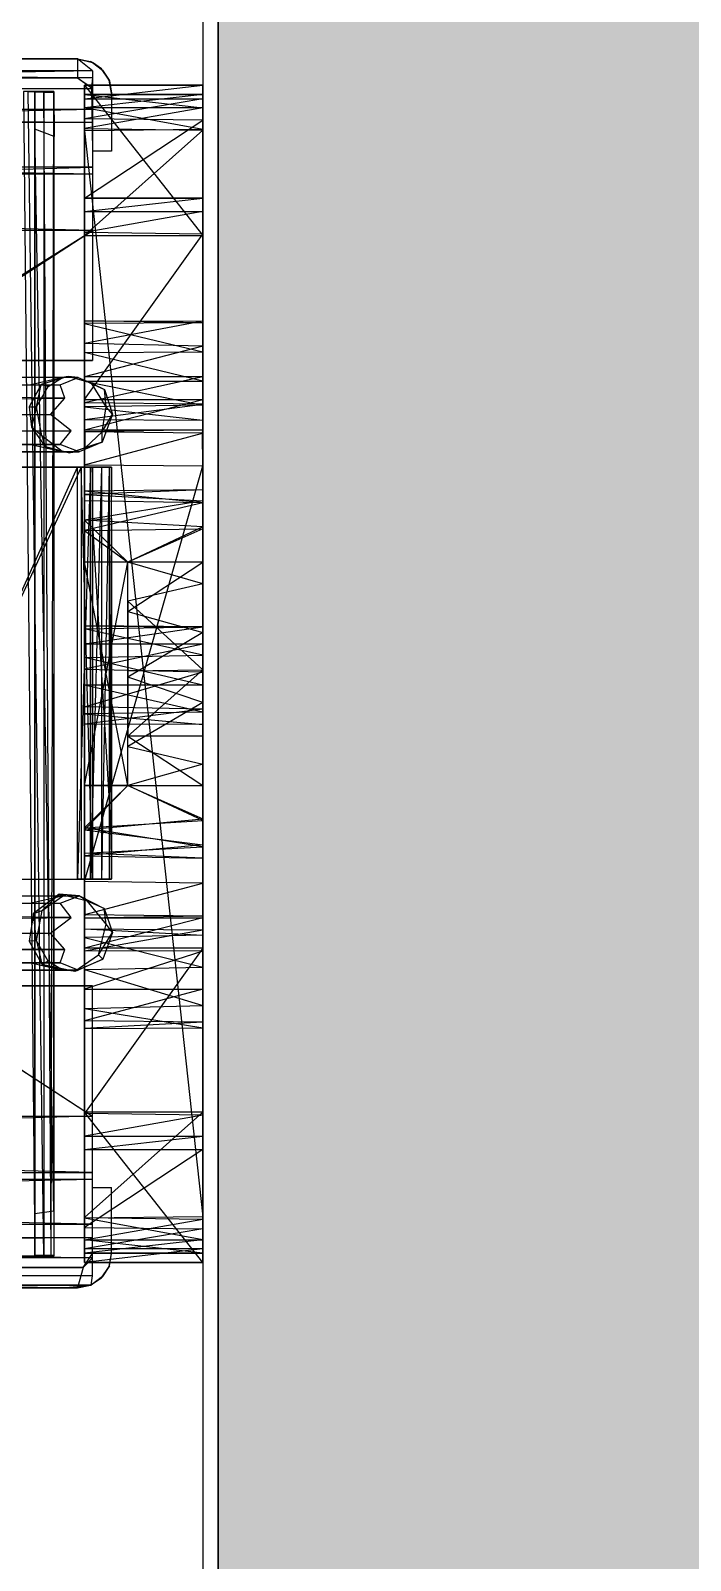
# Model space of a CAD drawing. Header units: inches. Extents: x 0 to 54693, y 0 to 31146.
# Drawn here: x 51240.9 to 51284.2, y 9475.2 to 9575.5 of the extents above; entities that cross this region are included whole.
import ezdxf

# ---------------------------------------------------------------- set-up
doc = ezdxf.new("R2010")
doc.units = ezdxf.units.IN
doc.header["$MEASUREMENT"] = 0
doc.layers.add('Added', color=3, linetype='Continuous')

msp = doc.modelspace()

# ---------------------------------------------------------------- linework, layer by layer
at = {"layer": 'Added', "linetype": 'Continuous', "lineweight": -2, "ltscale": 0.18}
for p, q in [((51253.23, 18348.31), (51253.23, 5148.32)), ((51252.23, 9843.35), (51252.23, 7968.35)), ((51252.23, 9843.35), (51252.23, 7968.35)), ((51253.23, 7968.35), (51253.23, 9843.35)), ((51253.23, 9843.35), (51253.23, 7968.35)), ((51253.23, 7968.35), (51253.23, 9843.35)), ((51244, 9573.65), (51080.65, 9573.65)), ((51080.65, 9572.86), (51244, 9573.65)), ((51244, 9573.65), (51154.73, 9573.65)), ((51244, 9573.65), (51164.01, 9573.65)), ((51172.68, 9573.65), (51244, 9572.4)), ((51244, 9573.65), (51244.86, 9573.48)), ((51244, 9573.65), (51245, 9573.42)), ((51244, 9573.65), (51244, 9572.4)), ((51245, 9572.86), (51244, 9573.65)), ((51245, 9572.86), (51080.65, 9570.36)), ((51245, 9572.86), (51080.65, 9572.86)), ((51244.86, 9573.48), (51245, 9573.42)), ((51245.59, 9572.99), (51244.86, 9573.48)), ((51245, 9573.42), (51245.66, 9572.92)), ((51245.59, 9572.99), (51245, 9573.42)), ((51245, 9572.86), (51245, 9553.87)), ((51245.66, 9572.92), (51245.59, 9572.99)), ((51246.08, 9572.26), (51245.59, 9572.99)), ((51245.66, 9572.92), (51246.08, 9572.26)), ((51245.66, 9572.92), (51246.1, 9572.22)), ((51080.65, 9571.7), (51244, 9572.4)), ((51245, 9572.4), (51080.65, 9572.4)), ((51080.65, 9571.7), (51245, 9571.7)), ((51080.65, 9571.7), (51245, 9569.47)), ((51172.45, 9572.4), (51244, 9572.4)), ((51241.21, 9571.52), (51240.47, 9571.52)), ((51240.47, 9571.52), (51241.21, 9495.12)), ((51240.78, 9571.52), (51241.81, 9571.52)), ((51241.81, 9495.12), (51240.78, 9571.52)), ((51241.21, 9571.49), (51242.46, 9571.52)), ((51241.21, 9495.12), (51241.21, 9571.52)), ((51241.21, 9497.93), (51241.21, 9571.52)), ((51242.46, 9571.52), (51241.21, 9571.52)), ((51241.21, 9571.52), (51241.21, 9571.49)), ((51241.21, 9569.05), (51241.21, 9571.49)), ((51241.21, 9571.49), (51242.46, 9571.44)), ((51241.21, 9571.49), (51241.21, 9497.93)), ((51242.29, 9495.12), (51241.81, 9571.52)), ((51241.81, 9571.52), (51242.46, 9571.52)), ((51241.81, 9571.52), (51241.81, 9495.12)), ((51242.29, 9495.12), (51242.46, 9571.52)), ((51242.46, 9571.44), (51242.46, 9571.52)), ((51242.46, 9571.52), (51242.46, 9498.11)), ((51242.46, 9571.52), (51242.46, 9495.12)), ((51244, 9572.4), (51245, 9571.7)), ((51244, 9572.4), (51244.92, 9571.78)), ((51244.47, 9494.72), (51244.47, 9571.92)), ((51244.47, 9536.28), (51244.47, 9571.92)), ((51244.47, 9571.92), (51252.23, 9562.07)), ((51244.47, 9571.92), (51252.23, 9571.92)), ((51244.47, 9571.92), (51252.23, 9571.92)), ((51244.47, 9571.92), (51244.47, 9536.47)), ((51252.23, 9571.92), (51244.47, 9571.92)), ((51244.47, 9571.04), (51252.23, 9571.92)), ((51245, 9572.4), (51244.92, 9571.78)), ((51244.92, 9571.78), (51245, 9567.6)), ((51244.92, 9571.78), (51245, 9571.4)), ((51246.25, 9571.4), (51246.08, 9572.26)), ((51246.08, 9572.26), (51246.1, 9572.22)), ((51246.1, 9572.22), (51246.25, 9571.4)), ((51252.23, 9571.92), (51252.23, 9512.64)), ((51252.23, 9554.81), (51252.23, 9571.92)), ((51252.23, 9564.52), (51252.23, 9571.92)), ((51252.23, 9571.92), (51252.23, 9569.63)), ((51252.23, 9536.4), (51252.23, 9571.92)), ((51252.23, 9571.92), (51252.23, 9510.48)), ((51252.23, 9571.92), (51252.23, 9515.13)), ((51252.23, 9571.92), (51252.23, 9571.92)), ((51252.23, 9571.04), (51252.23, 9571.92)), ((51242.46, 9571.44), (51242.47, 9568.56)), ((51242.46, 9571.44), (51242.46, 9498.11)), ((51244.47, 9571.31), (51244.47, 9545.3)), ((51244.47, 9570.44), (51244.47, 9571.31)), ((51244.47, 9571.31), (51252.23, 9570.44)), ((51244.47, 9571.31), (51252.23, 9571.31)), ((51244.47, 9569.09), (51244.47, 9571.31)), ((51244.47, 9571.31), (51244.47, 9568.93)), ((51244.47, 9571.31), (51244.47, 9568.93)), ((51252.23, 9571.31), (51244.47, 9571.31)), ((51244.47, 9571.31), (51244.47, 9571.31)), ((51252.23, 9571.31), (51244.47, 9571.31)), ((51252.23, 9571.31), (51244.47, 9570.44)), ((51252.23, 9571.04), (51244.47, 9569.72)), ((51244.47, 9571.04), (51252.23, 9571.04)), ((51246.25, 9571.4), (51246.25, 9567.6)), ((51252.23, 9569.02), (51252.23, 9571.31)), ((51252.23, 9571.31), (51252.23, 9568.97)), ((51252.23, 9571.31), (51252.23, 9545.39)), ((51252.23, 9571.31), (51252.23, 9569.02)), ((51252.23, 9571.31), (51252.23, 9570.44)), ((51252.23, 9571.31), (51252.23, 9571.31)), ((51252.23, 9570.44), (51252.23, 9571.31)), ((51252.23, 9569.63), (51252.23, 9571.04)), ((51080.65, 9566.54), (51245, 9570.36)), ((51080.65, 9570.36), (51245, 9570.36)), ((51244.47, 9568.93), (51244.47, 9570.44)), ((51252.23, 9569.02), (51244.47, 9570.44)), ((51252.23, 9570.44), (51244.47, 9569.09)), ((51252.23, 9570.44), (51244.47, 9570.44)), ((51244.47, 9570.44), (51244.47, 9569.09)), ((51252.23, 9569.63), (51244.47, 9569.72)), ((51244.47, 9564.52), (51252.23, 9569.63)), ((51252.23, 9570.44), (51252.23, 9569.02)), ((51252.23, 9564.52), (51252.23, 9569.63)), ((51245, 9569.47), (51080.65, 9569.47)), ((51245, 9566.08), (51080.65, 9569.47)), ((51241.21, 9569.05), (51241.21, 9497.93)), ((51242.46, 9498.11), (51241.21, 9569.05)), ((51242.47, 9568.56), (51241.21, 9569.05)), ((51242.46, 9498.11), (51242.47, 9568.56)), ((51244.47, 9562.07), (51244.47, 9569.09)), ((51244.47, 9569.09), (51244.47, 9545.3)), ((51244.47, 9569.09), (51252.23, 9568.97)), ((51252.23, 9569.02), (51244.47, 9568.93)), ((51252.23, 9568.97), (51244.47, 9562.07)), ((51244.47, 9544.66), (51244.47, 9568.93)), ((51244.47, 9568.93), (51252.23, 9497.71)), ((51244.47, 9568.93), (51244.47, 9497.61)), ((51244.47, 9568.93), (51244.47, 9542.71)), ((51244.47, 9568.93), (51244.47, 9540.65)), ((51244.47, 9545.3), (51244.47, 9568.93)), ((51252.23, 9539.23), (51252.23, 9569.02)), ((51252.23, 9542.83), (51252.23, 9569.02)), ((51252.23, 9533.58), (51252.23, 9569.02)), ((51252.23, 9569.02), (51252.23, 9544.53)), ((51252.23, 9545.39), (51252.23, 9569.02)), ((51252.23, 9569.02), (51252.23, 9497.71)), ((51252.23, 9568.97), (51252.23, 9545.39)), ((51246.25, 9567.6), (51245, 9567.6)), ((51080.65, 9562.4), (51245, 9566.54)), ((51245, 9566.54), (51080.65, 9566.54)), ((51245, 9566.08), (51080.65, 9566.08)), ((51245, 9562.4), (51080.65, 9566.08)), ((51244.47, 9554.98), (51244.47, 9564.52)), ((51244.47, 9564.52), (51252.23, 9564.52)), ((51252.23, 9564.52), (51244.47, 9564.51)), ((51244.47, 9554.4), (51244.47, 9564.51)), ((51244.47, 9563.64), (51252.23, 9564.51)), ((51244.47, 9562.26), (51244.47, 9564.51)), ((51252.23, 9564.51), (51244.47, 9564.51)), ((51252.23, 9556.44), (51252.23, 9564.52)), ((51252.23, 9564.52), (51252.23, 9554.81)), ((51252.23, 9564.52), (51252.23, 9556.35)), ((51252.23, 9564.51), (51252.23, 9564.52)), ((51252.23, 9564.51), (51252.23, 9562.15)), ((51252.23, 9564.51), (51252.23, 9551.32)), ((51252.23, 9564.51), (51252.23, 9556.35)), ((51252.23, 9554.43), (51252.23, 9564.51)), ((51252.23, 9563.64), (51252.23, 9564.51)), ((51244.47, 9563.64), (51252.23, 9563.64)), ((51252.23, 9563.64), (51244.47, 9562.26)), ((51244.47, 9563.64), (51244.47, 9562.26)), ((51245, 9562.4), (51080.65, 9562.4)), ((51231.32, 9553.83), (51245, 9562.4)), ((51231.85, 9553.87), (51245, 9562.4)), ((51244.47, 9551.32), (51244.47, 9562.26)), ((51252.23, 9562.15), (51244.47, 9562.26)), ((51244.47, 9551.32), (51252.23, 9562.15)), ((51244.47, 9536.47), (51244.47, 9562.07)), ((51244.47, 9562.07), (51244.47, 9545.09)), ((51244.47, 9543.4), (51244.47, 9562.07)), ((51244.47, 9562.07), (51244.47, 9545.3)), ((51244.47, 9562.07), (51252.23, 9562.07)), ((51252.23, 9562.07), (51252.23, 9542.95)), ((51252.23, 9533.46), (51252.23, 9562.07)), ((51252.23, 9562.07), (51252.23, 9536.04)), ((51252.23, 9545.39), (51252.23, 9562.07)), ((51252.23, 9562.07), (51252.23, 9544.66)), ((51244.47, 9556.47), (51244.47, 9554.98)), ((51252.23, 9556.35), (51244.47, 9556.47)), ((51244.47, 9556.47), (51252.23, 9556.44)), ((51252.23, 9556.44), (51244.47, 9554.98)), ((51252.23, 9556.35), (51252.23, 9556.44)), ((51252.23, 9554.81), (51252.23, 9556.44)), ((51252.23, 9556.35), (51244.47, 9556.29)), ((51244.47, 9556.29), (51252.23, 9554.43)), ((51244.47, 9556.29), (51244.47, 9554.4)), ((51252.23, 9554.43), (51252.23, 9556.35)), ((51252.23, 9554.81), (51244.47, 9554.98)), ((51244.47, 9552.79), (51244.47, 9554.98)), ((51244.47, 9535.17), (51244.47, 9554.98)), ((51252.23, 9554.81), (51244.47, 9552.79)), ((51252.23, 9554.81), (51252.23, 9552.79)), ((51231.32, 9553.83), (51245, 9553.87)), ((51245, 9553.87), (51231.85, 9553.87)), ((51244.47, 9554.4), (51252.23, 9554.43)), ((51244.47, 9554.4), (51244.47, 9551.32)), ((51244.47, 9552.52), (51244.47, 9554.4)), ((51252.23, 9552.52), (51244.47, 9554.4)), ((51252.23, 9551.32), (51252.23, 9554.43)), ((51252.23, 9552.52), (51252.23, 9554.43)), ((51243.03, 9552.75), (51065.68, 9552.52)), ((51243.03, 9552.75), (51066.24, 9552.81)), ((51244.05, 9552.76), (51066.24, 9552.81)), ((51244.05, 9552.76), (51066.73, 9552.62)), ((51066.73, 9552.62), (51242.88, 9552.27)), ((51243.03, 9552.75), (51240.86, 9552.26)), ((51243.39, 9552.81), (51241.62, 9552.29)), ((51241.62, 9552.29), (51243.03, 9552.75)), ((51242.09, 9552.16), (51243.03, 9552.75)), ((51242.88, 9552.27), (51244.05, 9552.76)), ((51243.39, 9552.81), (51243.03, 9552.75)), ((51244.05, 9552.76), (51243.03, 9552.75)), ((51244.93, 9552.38), (51243.39, 9552.81)), ((51244.05, 9552.76), (51243.39, 9552.81)), ((51244.05, 9552.76), (51244.93, 9552.38)), ((51244.05, 9552.76), (51245.77, 9551.96)), ((51252.23, 9552.79), (51244.47, 9551.1)), ((51244.47, 9552.79), (51244.47, 9551.1)), ((51252.23, 9552.79), (51244.47, 9552.79)), ((51244.47, 9552.52), (51244.47, 9550.82)), ((51244.47, 9552.52), (51252.23, 9552.52)), ((51244.47, 9552.52), (51252.23, 9550.95)), ((51154.49, 9552.08), (51242.88, 9552.27)), ((51243.19, 9551.4), (51154.49, 9552.08)), ((51241.62, 9552.29), (51240.83, 9550.83)), ((51241.31, 9550.82), (51241.62, 9552.29)), ((51241.31, 9550.82), (51242.09, 9552.16)), ((51242.09, 9552.16), (51241.62, 9552.29)), ((51243.19, 9551.4), (51242.88, 9552.27)), ((51245.88, 9550.84), (51244.93, 9552.38)), ((51244.93, 9552.38), (51245.77, 9551.96)), ((51245.77, 9551.96), (51246.31, 9550.34)), ((51245.88, 9550.84), (51245.77, 9551.96)), ((51154.85, 9550.32), (51243.19, 9551.4)), ((51240.83, 9550.83), (51241, 9549.5)), ((51240.83, 9550.83), (51241.31, 9550.82)), ((51241.31, 9550.82), (51241, 9549.5)), ((51241.67, 9548.93), (51241.31, 9550.82)), ((51242.23, 9550.32), (51243.19, 9551.4)), ((51244.47, 9551.32), (51252.23, 9551.32)), ((51244.47, 9549.32), (51252.23, 9551.32)), ((51244.47, 9550.82), (51244.47, 9551.32)), ((51244.47, 9535.17), (51244.47, 9551.1)), ((51244.47, 9549.99), (51244.47, 9551.1)), ((51244.47, 9515.16), (51244.47, 9551.1)), ((51252.23, 9551), (51244.47, 9551.1)), ((51244.47, 9549.99), (51252.23, 9551)), ((51252.23, 9550.95), (51244.47, 9550.82)), ((51244.47, 9549.32), (51244.47, 9550.82)), ((51244.47, 9550.82), (51244.47, 9549.99)), ((51244.47, 9550.82), (51252.23, 9549.96)), ((51245.63, 9549.18), (51245.88, 9550.84)), ((51246.31, 9550.34), (51245.88, 9550.84)), ((51252.23, 9549.96), (51252.23, 9551)), ((51252.23, 9549.96), (51252.23, 9550.95)), ((51242.23, 9550.32), (51067.35, 9549.41)), ((51154.85, 9550.32), (51242.23, 9550.32)), ((51241.67, 9548.93), (51241, 9549.5)), ((51241, 9549.5), (51241.88, 9548.22)), ((51243.6, 9549.26), (51242.23, 9550.32)), ((51244.47, 9549.99), (51244.47, 9516.59)), ((51244.47, 9549.32), (51244.47, 9549.99)), ((51244.47, 9549.99), (51252.23, 9549.96)), ((51244.47, 9515.16), (51244.47, 9549.99)), ((51244.47, 9547.03), (51244.47, 9549.99)), ((51244.47, 9519.69), (51244.47, 9549.99)), ((51246.31, 9550.34), (51245.62, 9548.52)), ((51245.63, 9549.18), (51246.31, 9550.34)), ((51252.23, 9516.53), (51252.23, 9549.96)), ((51243.6, 9549.26), (51067.14, 9548.6)), ((51067.14, 9548.6), (51242.88, 9548.36)), ((51067.35, 9549.41), (51243.6, 9549.26)), ((51243.01, 9547.89), (51241.67, 9548.93)), ((51241.67, 9548.93), (51241.88, 9548.22)), ((51242.88, 9548.36), (51243.6, 9549.26)), ((51243.48, 9547.82), (51245.62, 9548.52)), ((51245.62, 9548.52), (51244.11, 9547.88)), ((51244.47, 9549.32), (51244.48, 9549.19)), ((51244.47, 9547.03), (51244.47, 9549.32)), ((51244.47, 9549.32), (51252.23, 9549.32)), ((51244.48, 9549.19), (51244.47, 9547.03)), ((51244.47, 9547.03), (51252.21, 9549.11)), ((51252.23, 9549.32), (51244.48, 9549.19)), ((51252.21, 9549.11), (51244.48, 9549.19)), ((51244.53, 9548.17), (51245.63, 9549.18)), ((51245.62, 9548.52), (51244.53, 9548.17)), ((51245.62, 9548.52), (51245.63, 9549.18)), ((51252.21, 9549.11), (51252.23, 9549.32)), ((51252.23, 9546.95), (51252.21, 9549.11)), ((51252.23, 9519.6), (51252.23, 9549.32)), ((51065.65, 9548.14), (51243.01, 9547.89)), ((51066.24, 9547.82), (51243.01, 9547.89)), ((51244.11, 9547.88), (51066.24, 9547.82)), ((51242.88, 9548.36), (51066.82, 9548.08)), ((51066.82, 9548.08), (51244.11, 9547.88)), ((51240.86, 9548.39), (51243.01, 9547.89)), ((51241.88, 9548.22), (51243.48, 9547.82)), ((51241.88, 9548.22), (51243.01, 9547.89)), ((51244.11, 9547.88), (51242.88, 9548.36)), ((51243.48, 9547.82), (51243.01, 9547.89)), ((51243.01, 9547.89), (51244.11, 9547.88)), ((51243.48, 9547.82), (51244.53, 9548.17)), ((51244.11, 9547.88), (51243.48, 9547.82)), ((51244.24, 9546.87), (51231.76, 9519.85)), ((51244.24, 9546.87), (51231.77, 9546.88)), ((51231.77, 9546.88), (51244, 9546.87)), ((51244, 9546.87), (51231.83, 9546.88)), ((51231.85, 9519.86), (51244, 9546.87)), ((51246.25, 9546.87), (51244, 9546.87)), ((51244, 9519.86), (51244, 9546.87)), ((51244, 9546.87), (51244.24, 9546.87)), ((51244.86, 9546.87), (51244, 9519.86)), ((51245, 9519.86), (51244.24, 9546.87)), ((51244.24, 9546.87), (51244.26, 9519.86)), ((51244.24, 9546.87), (51245, 9546.87)), ((51244.47, 9519.69), (51244.47, 9547.03)), ((51244.47, 9547.03), (51252.23, 9546.95)), ((51244.47, 9519.69), (51252.23, 9546.95)), ((51244.86, 9519.86), (51244.86, 9546.87)), ((51245.59, 9546.87), (51244.86, 9519.86)), ((51245, 9546.85), (51245, 9546.87)), ((51245, 9519.87), (51245, 9546.87)), ((51245, 9546.87), (51245, 9519.86)), ((51245, 9546.87), (51246.25, 9546.87)), ((51246.25, 9546.86), (51245, 9546.87)), ((51246.25, 9546.86), (51245, 9546.85)), ((51245, 9546.85), (51245, 9519.87)), ((51245, 9546.85), (51245, 9543.42)), ((51246.08, 9546.87), (51245.59, 9519.86)), ((51245.59, 9546.87), (51245.59, 9519.86)), ((51246.25, 9546.87), (51246.08, 9519.86)), ((51246.08, 9546.87), (51246.08, 9519.86)), ((51246.25, 9519.86), (51246.25, 9546.87)), ((51246.25, 9543.51), (51246.25, 9546.86)), ((51252.23, 9519.6), (51252.23, 9546.95)), ((51252.23, 9545.39), (51244.47, 9545.09)), ((51252.23, 9545.39), (51244.47, 9545.3)), ((51244.47, 9545.09), (51244.47, 9545.3)), ((51252.23, 9544.53), (51244.47, 9545.3)), ((51244.47, 9544.66), (51244.47, 9545.3)), ((51244.47, 9545.09), (51252.23, 9544.66)), ((51244.47, 9543.4), (51244.47, 9545.09)), ((51252.23, 9544.66), (51244.47, 9543.4)), ((51252.23, 9544.53), (51244.47, 9544.66)), ((51244.47, 9544.66), (51244.47, 9542.71)), ((51252.23, 9544.53), (51244.47, 9542.71)), ((51252.23, 9545.39), (51252.23, 9544.53)), ((51252.23, 9544.66), (51252.23, 9545.39)), ((51252.23, 9542.95), (51252.23, 9544.66)), ((51252.23, 9544.53), (51252.23, 9542.83)), ((51244.47, 9543.4), (51244.47, 9540.65)), ((51252.23, 9542.95), (51244.47, 9543.4)), ((51247.31, 9540.65), (51244.47, 9543.4)), ((51245, 9543.42), (51246.25, 9543.51)), ((51246.25, 9522.78), (51245, 9543.42)), ((51245, 9523.22), (51245, 9543.42)), ((51245, 9519.87), (51245, 9543.42)), ((51246.25, 9543.51), (51246.25, 9522.78)), ((51246.25, 9543.51), (51246.25, 9519.87)), ((51244.47, 9542.71), (51252.23, 9542.83)), ((51244.47, 9540.65), (51244.47, 9542.71)), ((51244.47, 9542.71), (51247.31, 9540.65)), ((51252.23, 9542.95), (51247.31, 9540.65)), ((51252.23, 9542.83), (51247.31, 9540.65)), ((51252.23, 9540.64), (51252.23, 9542.95)), ((51252.23, 9542.83), (51252.23, 9539.23)), ((51247.31, 9540.65), (51244.47, 9540.65)), ((51244.47, 9525.99), (51247.31, 9540.65)), ((51244.47, 9497.61), (51244.47, 9540.65)), ((51247.31, 9525.99), (51244.47, 9540.65)), ((51247.31, 9540.65), (51244.47, 9540.65)), ((51247.31, 9525.99), (51247.31, 9540.65)), ((51252.23, 9539.23), (51247.31, 9540.65)), ((51252.23, 9540.64), (51247.31, 9540.65)), ((51247.31, 9537.4), (51252.23, 9540.64)), ((51252.23, 9536.04), (51252.23, 9540.64)), ((51252.23, 9539.23), (51247.31, 9538.09)), ((51252.23, 9539.23), (51252.23, 9533.58)), ((51247.31, 9538.09), (51247.31, 9533.52)), ((51247.31, 9538.09), (51252.23, 9533.58)), ((51247.31, 9533.11), (51247.31, 9537.4)), ((51247.31, 9537.4), (51252.23, 9536.04)), ((51244.47, 9536.47), (51252.23, 9536.39)), ((51244.47, 9536.47), (51244.47, 9536.28)), ((51252.23, 9536.4), (51244.47, 9536.47)), ((51244.47, 9536.47), (51244.47, 9535.26)), ((51244.47, 9536.28), (51252.23, 9536.4)), ((51252.23, 9536.39), (51244.47, 9535.26)), ((51252.23, 9494.72), (51252.23, 9536.4)), ((51252.23, 9536.4), (51252.23, 9502.12)), ((51252.23, 9536.39), (51252.23, 9536.4)), ((51252.23, 9536.4), (51252.23, 9534.55)), ((51244.47, 9536.28), (51244.47, 9535.17)), ((51252.23, 9534.55), (51244.47, 9536.28)), ((51244.47, 9534.4), (51244.47, 9536.28)), ((51252.23, 9536.04), (51247.31, 9533.11)), ((51252.23, 9536.04), (51252.23, 9523.67)), ((51252.23, 9531.45), (51252.23, 9536.04)), ((51252.23, 9535.26), (51244.47, 9533.63)), ((51252.23, 9535.26), (51244.47, 9535.26)), ((51244.47, 9530.69), (51244.47, 9535.17)), ((51244.47, 9510.56), (51244.47, 9535.17)), ((51244.47, 9535.17), (51244.47, 9515.16)), ((51244.47, 9494.72), (51244.47, 9535.17)), ((51244.47, 9535.17), (51244.47, 9534.4)), ((51244.47, 9534.4), (51252.23, 9534.55)), ((51244.47, 9532.57), (51244.47, 9534.4)), ((51252.23, 9532.57), (51244.47, 9534.4)), ((51252.23, 9533.46), (51252.23, 9535.26)), ((51244.47, 9531.16), (51244.47, 9533.63)), ((51244.47, 9533.63), (51252.23, 9533.46)), ((51244.47, 9531.16), (51252.23, 9533.46)), ((51247.31, 9533.52), (51252.23, 9533.58)), ((51247.31, 9529.23), (51252.23, 9533.58)), ((51247.31, 9533.52), (51247.31, 9529.23)), ((51252.23, 9529.23), (51252.23, 9533.58)), ((51252.23, 9497.71), (51252.23, 9533.58)), ((51252.23, 9531.01), (51252.23, 9533.46)), ((51252.23, 9523.67), (51252.23, 9533.46)), ((51252.23, 9532.57), (51244.47, 9532.57)), ((51252.23, 9530.8), (51244.47, 9532.57)), ((51244.47, 9532.57), (51244.47, 9530.69)), ((51252.23, 9531.45), (51247.31, 9533.11)), ((51247.31, 9528.55), (51247.31, 9533.11)), ((51252.23, 9532.57), (51252.23, 9530.8)), ((51252.23, 9531.45), (51247.31, 9528.55)), ((51252.23, 9531.45), (51252.23, 9527.4)), ((51244.47, 9530.02), (51244.47, 9531.16)), ((51252.23, 9531.01), (51244.47, 9531.16)), ((51244.47, 9531.16), (51244.47, 9504.57)), ((51252.23, 9531.01), (51244.47, 9530.02)), ((51252.23, 9530.8), (51244.47, 9530.69)), ((51244.47, 9530.69), (51244.47, 9530.02)), ((51244.47, 9530.69), (51252.23, 9529.99)), ((51252.23, 9531.01), (51252.23, 9529.99)), ((51252.23, 9531.01), (51252.23, 9523.67)), ((51252.23, 9530.8), (51252.23, 9494.72)), ((51252.23, 9530.8), (51252.23, 9529.99)), ((51252.23, 9529.99), (51244.47, 9530.02)), ((51252.23, 9523.67), (51252.23, 9529.99)), ((51252.23, 9529.99), (51252.23, 9494.72)), ((51247.31, 9529.23), (51252.23, 9525.99)), ((51252.23, 9529.23), (51247.31, 9529.23)), ((51247.31, 9528.55), (51252.23, 9527.4)), ((51252.23, 9497.71), (51252.23, 9529.23)), ((51252.23, 9527.4), (51247.31, 9525.99)), ((51252.23, 9527.4), (51252.23, 9523.67)), ((51252.23, 9527.4), (51252.23, 9523.81)), ((51244.47, 9523.23), (51244.47, 9525.99)), ((51244.47, 9525.99), (51244.47, 9497.61)), ((51244.47, 9523.23), (51247.31, 9525.99)), ((51247.31, 9525.99), (51244.47, 9525.99)), ((51244.47, 9525.99), (51247.31, 9525.99)), ((51244.47, 9523.08), (51244.47, 9525.99)), ((51244.47, 9523.08), (51247.31, 9525.99)), ((51247.31, 9525.99), (51252.23, 9525.99)), ((51252.23, 9523.69), (51247.31, 9525.99)), ((51247.31, 9525.99), (51252.23, 9523.81)), ((51252.23, 9525.99), (51252.23, 9497.71)), ((51252.23, 9525.99), (51252.23, 9523.69)), ((51244.47, 9523.08), (51252.23, 9523.81)), ((51244.47, 9523.23), (51252.23, 9523.69)), ((51252.23, 9523.69), (51252.23, 9521.98)), ((51252.23, 9523.69), (51252.23, 9497.71)), ((51244.47, 9521.55), (51244.47, 9523.23)), ((51244.47, 9523.23), (51244.47, 9504.57)), ((51244.47, 9497.61), (51244.47, 9523.23)), ((51252.23, 9521.98), (51244.47, 9523.23)), ((51244.47, 9523.08), (51244.47, 9521.38)), ((51244.47, 9504.57), (51244.47, 9523.08)), ((51244.47, 9523.08), (51252.23, 9522.1)), ((51246.25, 9522.78), (51245, 9523.22)), ((51245, 9523.22), (51245, 9519.87)), ((51246.25, 9519.87), (51246.25, 9522.78)), ((51252.23, 9522.1), (51244.47, 9521.38)), ((51244.47, 9521.55), (51252.23, 9521.98)), ((51252.23, 9521.24), (51244.47, 9521.55)), ((51244.47, 9521.55), (51244.47, 9521.38)), ((51244.47, 9504.57), (51244.47, 9521.55)), ((51244.47, 9521.38), (51252.23, 9521.24)), ((51244.47, 9521.38), (51244.47, 9504.57)), ((51252.23, 9522.1), (51252.23, 9521.24)), ((51252.23, 9497.71), (51252.23, 9521.98)), ((51252.23, 9521.98), (51252.23, 9504.57)), ((51252.23, 9521.98), (51252.23, 9521.24)), ((51252.23, 9521.24), (51252.23, 9504.57)), ((51231.76, 9519.85), (51244.26, 9519.86)), ((51231.85, 9519.86), (51244.26, 9519.86)), ((51231.85, 9519.86), (51244, 9519.86)), ((51244.26, 9519.86), (51244, 9519.86)), ((51244, 9519.86), (51246.25, 9519.86)), ((51245, 9519.86), (51244.26, 9519.86)), ((51244.47, 9516.59), (51244.47, 9519.69)), ((51244.47, 9519.69), (51244.49, 9517.53)), ((51252.23, 9519.6), (51244.47, 9519.69)), ((51244.49, 9517.53), (51252.23, 9519.6)), ((51245, 9519.86), (51245, 9519.87)), ((51245, 9519.87), (51246.25, 9519.87)), ((51246.25, 9519.87), (51245, 9519.86)), ((51246.25, 9519.86), (51245, 9519.86)), ((51252.22, 9517.44), (51252.23, 9519.6)), ((51252.23, 9519.6), (51252.23, 9517.32)), ((51252.23, 9516.53), (51252.23, 9519.6)), ((51243.02, 9518.74), (51065.65, 9518.49)), ((51243.02, 9518.74), (51066.24, 9518.81)), ((51066.24, 9518.81), (51244.14, 9518.76)), ((51066.81, 9518.55), (51244.14, 9518.76)), ((51066.81, 9518.55), (51242.88, 9518.27)), ((51243.02, 9518.74), (51240.86, 9518.25)), ((51242.81, 9518.86), (51241.13, 9517.61)), ((51242.81, 9518.86), (51241.69, 9517.8)), ((51241.69, 9517.8), (51243.02, 9518.74)), ((51244.67, 9518.42), (51242.81, 9518.86)), ((51244.14, 9518.76), (51242.81, 9518.86)), ((51242.81, 9518.86), (51243.02, 9518.74)), ((51242.88, 9518.27), (51244.14, 9518.76)), ((51243.02, 9518.74), (51244.14, 9518.76)), ((51244.14, 9518.76), (51244.67, 9518.42)), ((51244.14, 9518.76), (51245.76, 9517.92)), ((51245.9, 9516.9), (51244.67, 9518.42)), ((51245.76, 9517.92), (51244.67, 9518.42)), ((51154.49, 9518.08), (51242.88, 9518.27)), ((51243.6, 9517.34), (51154.49, 9518.08)), ((51154.85, 9516.32), (51243.6, 9517.34)), ((51241.13, 9517.61), (51240.84, 9515.78)), ((51241.13, 9517.61), (51241.69, 9517.8)), ((51241.31, 9515.81), (51241.13, 9517.61)), ((51241.31, 9515.81), (51241.69, 9517.8)), ((51242.23, 9516.32), (51243.6, 9517.34)), ((51243.6, 9517.34), (51242.88, 9518.27)), ((51244.49, 9517.53), (51244.47, 9517.32)), ((51244.47, 9517.32), (51252.22, 9517.44)), ((51244.47, 9516.03), (51244.47, 9517.32)), ((51244.47, 9517.32), (51252.23, 9517.32)), ((51252.23, 9517.32), (51244.47, 9515.32)), ((51244.47, 9516.59), (51244.47, 9517.32)), ((51244.49, 9517.53), (51252.22, 9517.44)), ((51245.9, 9516.9), (51245.76, 9517.92)), ((51245.76, 9517.92), (51246.3, 9516.35)), ((51252.23, 9517.32), (51252.22, 9517.44)), ((51252.23, 9516.18), (51252.23, 9517.32)), ((51067.36, 9515.39), (51242.23, 9516.32)), ((51154.85, 9516.32), (51242.23, 9516.32)), ((51243.19, 9515.23), (51242.23, 9516.32)), ((51244.47, 9516.59), (51244.47, 9516.03)), ((51244.47, 9516.59), (51252.23, 9516.53)), ((51244.47, 9516.59), (51252.23, 9516.18)), ((51244.47, 9516.59), (51244.47, 9515.16)), ((51244.47, 9515.16), (51252.23, 9516.53)), ((51245.39, 9514.89), (51245.9, 9516.9)), ((51245.39, 9514.89), (51246.3, 9516.35)), ((51246.3, 9516.35), (51245.67, 9514.6)), ((51246.3, 9516.35), (51245.9, 9516.9)), ((51252.23, 9516.53), (51252.23, 9515.13)), ((51252.23, 9516.53), (51252.23, 9516.18)), ((51243.19, 9515.23), (51067.36, 9515.39)), ((51241.31, 9515.81), (51240.84, 9515.78)), ((51240.84, 9515.78), (51241.68, 9514.27)), ((51242.09, 9514.47), (51241.31, 9515.81)), ((51241.31, 9515.81), (51241.68, 9514.27)), ((51252.23, 9516.18), (51244.47, 9516.03)), ((51244.47, 9516.03), (51244.47, 9513.93)), ((51244.47, 9515.32), (51244.47, 9516.03)), ((51244.47, 9516.03), (51252.23, 9514.09)), ((51252.23, 9515.32), (51244.47, 9515.32)), ((51244.47, 9515.32), (51244.47, 9502.13)), ((51244.47, 9511.38), (51244.47, 9515.32)), ((51244.47, 9515.32), (51244.47, 9513.93)), ((51252.23, 9515.32), (51244.47, 9504.48)), ((51252.23, 9515.32), (51252.23, 9516.18)), ((51252.23, 9514.09), (51252.23, 9516.18)), ((51252.23, 9515.32), (51252.23, 9511.56)), ((51252.23, 9504.37), (51252.23, 9515.32)), ((51066.73, 9514.02), (51242.88, 9514.36)), ((51067.13, 9514.57), (51243.19, 9515.23)), ((51242.88, 9514.36), (51067.13, 9514.57)), ((51240.86, 9514.38), (51243.03, 9513.89)), ((51242.09, 9514.47), (51241.68, 9514.27)), ((51243.03, 9513.89), (51242.09, 9514.47)), ((51242.88, 9514.36), (51243.19, 9515.23)), ((51244.05, 9513.88), (51242.88, 9514.36)), ((51243.84, 9513.81), (51245.39, 9514.89)), ((51243.84, 9513.81), (51245.67, 9514.6)), ((51245.67, 9514.6), (51244.05, 9513.88)), ((51244.47, 9512.63), (51244.47, 9515.16)), ((51252.23, 9515.13), (51244.47, 9515.16)), ((51252.23, 9515.13), (51244.47, 9512.63)), ((51245.39, 9514.89), (51245.67, 9514.6)), ((51252.23, 9512.64), (51252.23, 9515.13)), ((51243.03, 9513.89), (51065.68, 9514.12)), ((51066.24, 9513.82), (51243.03, 9513.89)), ((51244.05, 9513.88), (51066.24, 9513.82)), ((51244.05, 9513.88), (51066.73, 9514.02)), ((51241.68, 9514.27), (51243.84, 9513.81)), ((51241.68, 9514.27), (51243.03, 9513.89)), ((51243.84, 9513.81), (51243.03, 9513.89)), ((51243.03, 9513.89), (51244.05, 9513.88)), ((51243.84, 9513.81), (51244.05, 9513.88)), ((51244.47, 9513.93), (51252.23, 9514.09)), ((51244.47, 9511.38), (51244.47, 9513.93)), ((51244.47, 9513.93), (51252.23, 9511.56)), ((51252.23, 9514.09), (51252.23, 9511.56)), ((51231.77, 9512.87), (51245, 9504.3)), ((51231.77, 9512.87), (51245, 9512.86)), ((51245, 9512.86), (51231.83, 9512.87)), ((51231.83, 9512.87), (51245, 9504.3)), ((51252.23, 9512.64), (51244.47, 9510.56)), ((51244.47, 9512.63), (51252.23, 9512.64)), ((51244.47, 9512.63), (51244.47, 9510.56)), ((51245, 9493.84), (51245, 9512.86)), ((51252.23, 9512.64), (51252.23, 9510.48)), ((51244.47, 9511.38), (51252.23, 9511.56)), ((51244.47, 9511.38), (51244.47, 9502.13)), ((51244.47, 9510.05), (51244.47, 9511.38)), ((51244.47, 9511.38), (51252.23, 9510.1)), ((51252.23, 9511.56), (51252.23, 9502.12)), ((51252.23, 9511.56), (51252.23, 9510.1)), ((51244.47, 9502.12), (51244.47, 9510.56)), ((51244.47, 9502.13), (51244.47, 9510.56)), ((51244.47, 9510.05), (51244.47, 9510.56)), ((51252.23, 9510.48), (51244.47, 9510.56)), ((51252.23, 9510.48), (51244.47, 9510.05)), ((51252.23, 9502.12), (51252.23, 9510.48)), ((51252.23, 9510.1), (51252.23, 9510.48)), ((51252.23, 9502.12), (51252.23, 9510.48)), ((51244.47, 9510.05), (51252.23, 9510.1)), ((51244.47, 9510.05), (51244.47, 9502.13)), ((51252.23, 9510.1), (51252.23, 9502.12)), ((51245, 9504.3), (51080.65, 9500.16)), ((51080.65, 9504.3), (51245, 9504.3)), ((51245, 9500.62), (51080.65, 9504.3)), ((51244.47, 9504.57), (51244.47, 9497.61)), ((51252.23, 9494.72), (51244.47, 9504.57)), ((51252.23, 9504.57), (51244.47, 9497.66)), ((51252.23, 9504.57), (51244.47, 9504.57)), ((51244.47, 9502.13), (51244.47, 9504.48)), ((51252.23, 9504.37), (51244.47, 9504.48)), ((51252.23, 9504.37), (51244.47, 9503)), ((51252.23, 9497.71), (51252.23, 9504.57)), ((51252.23, 9504.57), (51252.23, 9497.55)), ((51252.23, 9504.37), (51252.23, 9502.12)), ((51252.23, 9503), (51252.23, 9504.37)), ((51244.47, 9503), (51252.23, 9503)), ((51244.47, 9502.13), (51252.23, 9503)), ((51244.47, 9503), (51244.47, 9502.13)), ((51244.47, 9502.12), (51244.47, 9502.13)), ((51244.47, 9502.13), (51252.23, 9502.12)), ((51244.47, 9502.12), (51252.23, 9502.12)), ((51244.47, 9502.12), (51252.23, 9502.12)), ((51252.23, 9502.12), (51244.47, 9497)), ((51244.47, 9497), (51244.47, 9502.12)), ((51244.47, 9494.72), (51244.47, 9502.12)), ((51080.65, 9500.62), (51245, 9500.62)), ((51245, 9497.23), (51080.65, 9500.62)), ((51245, 9500.16), (51080.65, 9500.16)), ((51245, 9500.16), (51080.65, 9496.35)), ((51245, 9499.64), (51246.25, 9499.64)), ((51246.25, 9495.3), (51246.25, 9499.64)), ((51241.21, 9497.93), (51242.46, 9498.11)), ((51241.21, 9497.93), (51241.21, 9495.12)), ((51241.21, 9495.17), (51241.21, 9497.93)), ((51242.46, 9498.11), (51242.45, 9495.2)), ((51242.46, 9498.11), (51242.46, 9495.12)), ((51252.23, 9497.71), (51244.47, 9497.61)), ((51244.47, 9497.66), (51252.23, 9497.55)), ((51244.47, 9495.32), (51244.47, 9497.66)), ((51244.47, 9497.61), (51244.47, 9497.66)), ((51244.47, 9495.33), (51244.47, 9497.66)), ((51244.47, 9497.61), (51244.47, 9495.32)), ((51252.23, 9496.2), (51244.47, 9497.61)), ((51244.47, 9496.2), (51244.47, 9497.61)), ((51244.47, 9496.2), (51252.23, 9497.55)), ((51252.23, 9495.33), (51252.23, 9497.71)), ((51252.23, 9497.55), (51252.23, 9497.71)), ((51252.23, 9497.71), (51252.23, 9496.2)), ((51252.23, 9497.55), (51252.23, 9495.33)), ((51252.23, 9496.2), (51252.23, 9497.55)), ((51252.23, 9497.55), (51252.23, 9495.32)), ((51080.65, 9497.23), (51245, 9497.23)), ((51245, 9495.01), (51080.65, 9497.23)), ((51080.65, 9496.35), (51245, 9496.35)), ((51245, 9496.35), (51080.65, 9493.84)), ((51244.47, 9494.72), (51244.47, 9497)), ((51244.47, 9497), (51244.47, 9495.6)), ((51244.47, 9497), (51252.23, 9496.92)), ((51252.23, 9496.92), (51244.47, 9495.6)), ((51244.38, 9494.38), (51245, 9495.3)), ((51244.47, 9495.32), (51244.47, 9496.2)), ((51244.47, 9496.2), (51252.23, 9496.2)), ((51252.23, 9495.33), (51244.47, 9496.2)), ((51252.23, 9496.2), (51244.47, 9495.33)), ((51244.47, 9496.2), (51244.47, 9495.33)), ((51252.23, 9495.6), (51244.47, 9494.72)), ((51252.23, 9495.6), (51244.47, 9495.6)), ((51244.47, 9495.6), (51244.47, 9494.72)), ((51244.47, 9495.32), (51252.23, 9495.33)), ((51244.47, 9495.33), (51244.47, 9495.32)), ((51252.23, 9495.32), (51244.47, 9495.33)), ((51252.23, 9495.32), (51244.47, 9495.32)), ((51246.08, 9494.44), (51246.25, 9495.3)), ((51246.1, 9494.49), (51246.25, 9495.3)), ((51252.23, 9496.2), (51252.23, 9495.33)), ((51252.23, 9495.32), (51252.23, 9495.33)), ((51245, 9495.01), (51080.65, 9495.01)), ((51244.38, 9494.38), (51080.65, 9495.01)), ((51080.65, 9494.3), (51244.38, 9494.38)), ((51089.08, 9494.3), (51244.38, 9494.38)), ((51244.38, 9494.38), (51154.49, 9494.3)), ((51244.38, 9494.38), (51158.52, 9494.3)), ((51160.79, 9494.3), (51244.38, 9494.38)), ((51162.54, 9494.3), (51244.38, 9494.38)), ((51164.01, 9494.3), (51244.38, 9494.38)), ((51244.38, 9494.38), (51164.02, 9494.3)), ((51242.46, 9495.12), (51165.37, 9495.12)), ((51172.68, 9494.3), (51244.38, 9494.38)), ((51172.68, 9494.3), (51244, 9493.05)), ((51240.48, 9495.12), (51241.21, 9495.12)), ((51242.45, 9495.2), (51241.21, 9495.17)), ((51241.21, 9495.17), (51242.46, 9495.12)), ((51241.21, 9495.17), (51241.21, 9495.12)), ((51241.21, 9495.12), (51242.46, 9495.12)), ((51242.45, 9495.2), (51242.46, 9495.12)), ((51244.38, 9494.38), (51244, 9493.05)), ((51245, 9495.01), (51244.38, 9494.38)), ((51252.23, 9494.72), (51244.47, 9494.72)), ((51244.47, 9494.72), (51244.47, 9494.72)), ((51244.47, 9494.72), (51252.23, 9494.72)), ((51252.23, 9494.72), (51244.47, 9494.72)), ((51245.59, 9493.71), (51246.08, 9494.44)), ((51246.1, 9494.49), (51245.66, 9493.79)), ((51245.66, 9493.79), (51246.08, 9494.44)), ((51246.08, 9494.44), (51246.1, 9494.49)), ((51080.65, 9493.84), (51244.91, 9493.23)), ((51245, 9493.84), (51080.65, 9493.84)), ((51244.86, 9493.23), (51245.66, 9493.79)), ((51244.86, 9493.23), (51245.59, 9493.71)), ((51244.91, 9493.23), (51245, 9493.84)), ((51245.66, 9493.79), (51244.91, 9493.23)), ((51245.59, 9493.71), (51245.66, 9493.79)), ((51080.65, 9493.05), (51244.91, 9493.23)), ((51146.64, 9493.05), (51244.91, 9493.23)), ((51244.91, 9493.23), (51154.75, 9493.05)), ((51158.52, 9493.05), (51244.91, 9493.23)), ((51244.91, 9493.23), (51160.79, 9493.05)), ((51162.54, 9493.05), (51244.91, 9493.23)), ((51244.91, 9493.23), (51164.01, 9493.05)), ((51164.01, 9493.05), (51243, 9493.05)), ((51164.02, 9493.05), (51244, 9493.05)), ((51243, 9493.05), (51164.02, 9493.05)), ((51244, 9493.05), (51172.45, 9493.05)), ((51243, 9493.05), (51244.91, 9493.23)), ((51244, 9493.05), (51243, 9493.05)), ((51244, 9493.05), (51244.86, 9493.23)), ((51244.91, 9493.23), (51244, 9493.05)), ((51244.91, 9493.23), (51244.86, 9493.23))]:
    msp.add_line(p, q, dxfattribs=at)
msp.add_solid([(51353.23, 5048.32), (51253.23, 5048.32), (51353.23, 18348.31), (51253.23, 18348.31)], dxfattribs=at)

doc.saveas('drawing.dxf')
